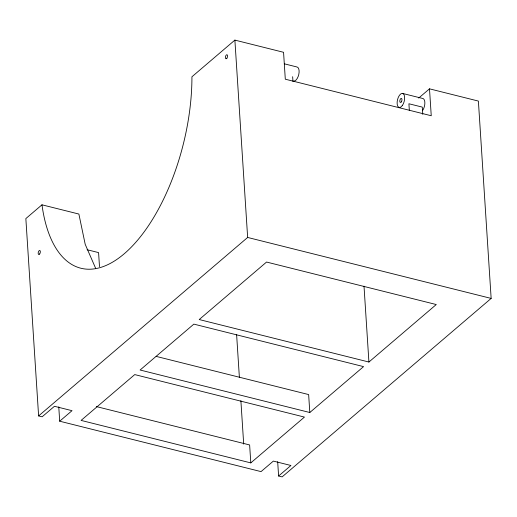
<?xml version="1.0" encoding="UTF-8"?>
<svg xmlns="http://www.w3.org/2000/svg" width="517" height="517" viewBox="0 0 517 517"><rect width="100%" height="100%" fill="white"/><g stroke="black" fill="none" stroke-linecap="round" stroke-linejoin="round"><path stroke-width="0.78" d="M95.548 268.097L85.202 244.315L78.881 214.051L41.98 204.81L25.85 218.581L38.613 415.927L42.129 416.805L54.453 406.284L72.025 410.679L59.694 421.206L261.033 471.614L273.357 461.093L290.929 465.487L278.605 476.015L282.114 476.894L491.15 298.419L478.387 101.073L429.498 88.834L418.705 98.049M429.498 88.834L431.243 115.743L285.3 79.204L283.562 52.295L234.886 40.106L191.93 76.781A144.98 69.226 -75.9 0 1 124.261 253.744A144.98 69.226 -75.9 0 1 41.98 204.81M38.613 415.927L247.649 237.452L234.886 40.106M250.797 462.896L304.448 417.083L134.743 374.592L81.091 420.405L250.797 462.896L249.633 444.956L96.356 406.575M309.806 412.508L363.561 366.618L193.856 324.12L140.107 370.017L309.806 412.508L308.649 394.568L156.147 356.381M368.918 362.036L436.264 304.539L266.559 262.048L199.213 319.545L368.918 362.036L364.013 286.172M284.447 63.849L296.881 66.964A7.212 3.445 -75.9 0 1 298.807 74.364A7.212 3.445 -75.9 0 1 293.83 81.04M402.407 93.383L422.609 98.443A7.212 3.445 -75.9 0 1 424.858 103.129A7.212 3.445 -75.9 0 1 422.447 110.722M247.649 237.452L491.15 298.419M87.076 249.724L98.585 252.6L99.49 266.643M422.764 114.354L422.292 107.109L408.908 103.762L409.328 110.199M292.654 76.71L292.965 81.473M277.674 461.662L278.605 476.015M236.618 334.673L239.377 377.313M240.883 400.643L243.694 444.084M58.77 406.853L59.694 421.206M39.647 253.989A2.062 0.982 -75.9 0 0 39.938 250.577A2.062 0.982 -75.9 0 0 38.193 252.91A2.062 0.982 -75.9 0 0 39.647 253.989M226.86 58.253A2.062 0.982 -75.9 0 0 227.15 54.841A2.062 0.982 -75.9 0 0 225.406 57.174A2.062 0.982 -75.9 0 0 226.86 58.253M402.245 105.662A7.212 3.445 -75.9 0 0 403.247 93.719A7.212 3.445 -75.9 0 0 397.153 101.894A7.212 3.445 -75.9 0 0 402.245 105.662M401.27 101.92A2.062 0.982 -75.9 0 0 401.554 98.508A2.062 0.982 -75.9 0 0 399.815 100.841A2.062 0.982 -75.9 0 0 401.27 101.92"/></g></svg>
